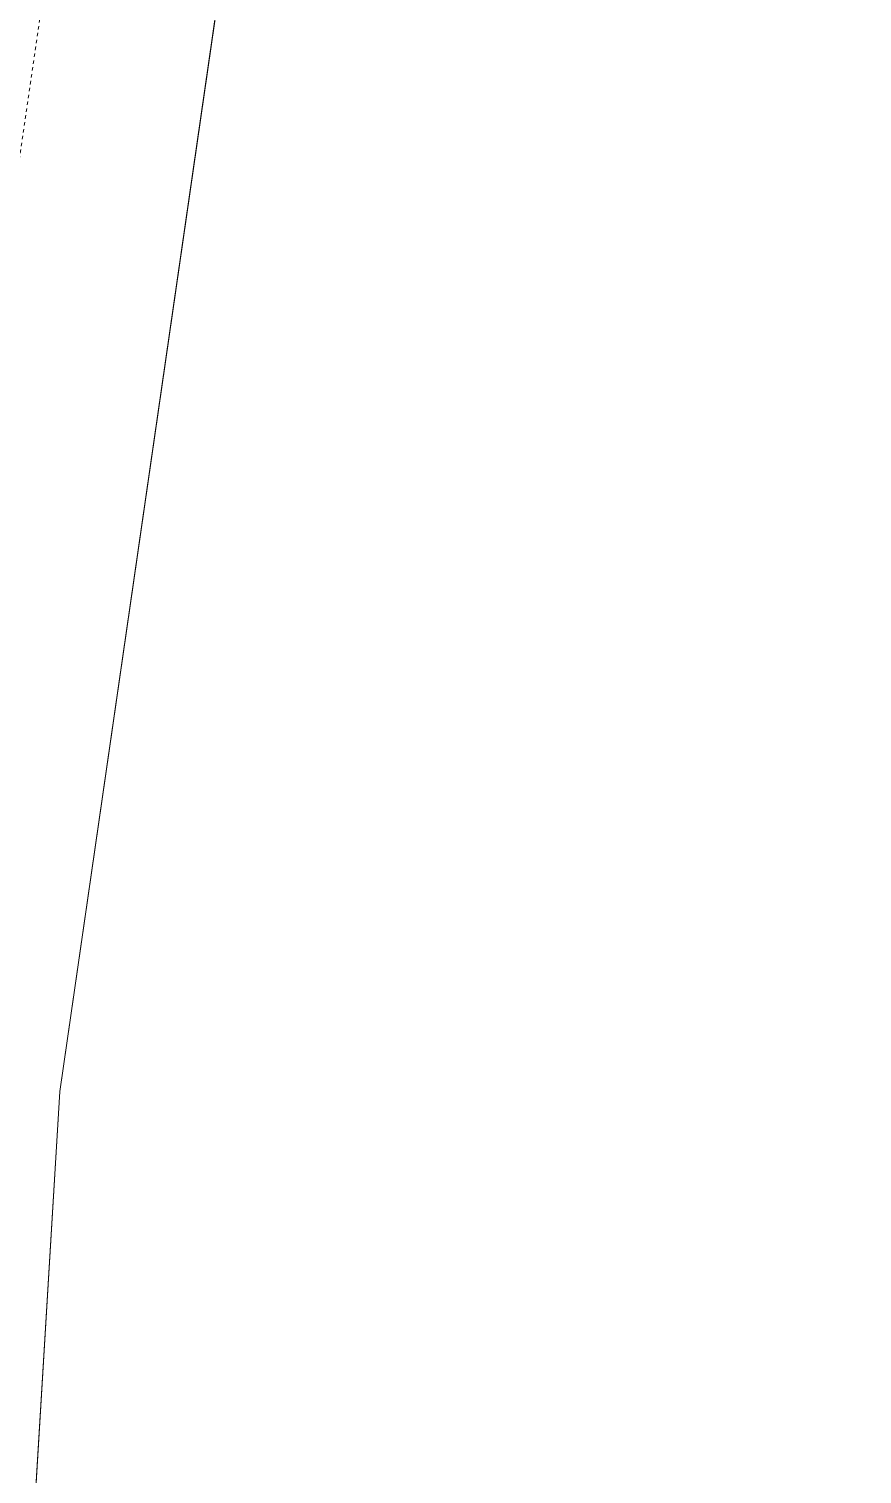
# Model space of a CAD drawing. Extents: x 274235 to 276654, y 142848 to 144425.
# Drawn here: x 275983.32 to 276007.34, y 143113.07 to 143154.73 of the extents above; entities that cross this region are included whole.
import ezdxf

# ---------------------------------------------------------------- set-up
doc = ezdxf.new("R2010")
doc.units = 0
doc.header["$LTSCALE"] = 1.5
doc.linetypes.add('IMPORT-SITE-SETBACK$0$_ACM-G-DASHED _2_', pattern=[19.049999999999997, 12.7, -6.35])
doc.layers.get('0').update_dxf_attribs({"linetype": 'CONTINUOUS', "lineweight": 0})
for name, color, linetype, lineweight in [('_ACM-A-SITE-PROP-ESMT', 10, 'CONTINUOUS', 5), ('SITE for basement_dwg', 8, 'CONTINUOUS', 5), ('SITE-SETBACK$0$_ACM-A-SITE-SETB-HIRS', 7, 'IMPORT-SITE-SETBACK$0$_ACM-G-DASHED _2_', 18), ('SITE-SETBACK$0$JZD', 250, 'CONTINUOUS', 5)]:
    doc.layers.add(name, color=color, linetype=linetype, lineweight=lineweight)

# ---------------------------------------------------------------- blocks, each defined once
blk = doc.blocks.new('SITE for basement_dwg-3947335-B1_Working')
at = {"layer": 'SITE-SETBACK$0$_ACM-A-SITE-SETB-HIRS', "flags": 128}
blk.add_lwpolyline([(-37023.91463470459, 263715.2671470642), (-36076.2802734375, 263611.0981197357), (-34553.99073028564, 263447.1474342346), (-33351.62023162842, 263319.6644172668), (-32150.31279754639, 263193.641166687), (-30948.67977142334, 263069.0291366577), (-29746.87445831299, 262945.869134903), (-28544.99013519287, 262824.1465511322), (-27343.1371383667, 262703.8973770142), (-26141.04044342041, 262584.9704475403), (-24938.88684844971, 262467.5799980164), (-23736.84187316895, 262351.5466938019), (-22534.47220611572, 262236.9253463745), (-21331.92609405518, 262123.7576560974), (-20129.56125640869, 262012.0497264862), (-18926.90003967285, 261901.661518097), (-17724.18542480469, 261792.8088874817), (-16521.37371063232, 261685.2938346863), (-15318.5064163208, 261579.3157730103), (-14115.69624328613, 261474.6874732971), (-12912.56165313721, 261371.4994449616), (-11709.5072479248, 261269.7372150421), (-10506.32364654541, 261169.4064044952), (-9303.263496398926, 261070.5292758942), (-8099.917686462403, 260972.9739532471), (-6896.307411193848, 260876.9381523132), (-5693.074333190918, 260782.3751277924), (-4489.850204467773, 260689.1338710785), (-3286.051795959473, 260597.2907352448), (-2082.344261169434, 260507.0187530518), (-878.9424438476562, 260418.0905838013), (324.7344436645508, 260330.561548233), (1528.783073425293, 260244.4705753326), (2732.499961853027, 260159.9206695557), (3936.099555969238, 260076.7009105683), (5140.072441101074, 259994.9189758301), (6343.929702758789, 259914.5645561218), (7547.812347412109, 259835.6280860901), (8751.610038757324, 259758.1387176514), (9955.658218383789, 259681.976978302), (11159.81791687012, 259607.3249492645), (12363.84727478027, 259534.1010398865), (13568.00633239746, 259462.3332386017), (14771.99244689941, 259391.9724235535), (15975.89596557617, 259323.057559967), (17179.99914550781, 259255.4532489777), (18384.36367034912, 259189.3737335205), (19588.45397949219, 259124.7284469605), (20792.56547546387, 259061.5017871857), (21996.54785919189, 258999.7224216461), (23200.68531036377, 258939.2565975189), (24404.98098754883, 258880.301027298), (25609.05311584473, 258822.7757339478), (26813.1452255249, 258766.6694774628), (28017.10730743408, 258712.0097885132), (29221.22257995605, 258658.6641368866), (30425.45924377441, 258606.8316841125), (31629.41413879395, 258556.4110527039), (32833.52474212646, 258507.4243202209), (34037.62563323975, 258459.8773460388), (35241.56587982178, 258413.7369327545), (36445.52191162109, 258369.0157032013), (37649.41534423828, 258325.7172660828), (38853.2244644165, 258283.8218154908), (40057.15087127686, 258243.3623161316), (41261.21640777588, 258204.3183364868), (42464.99897766114, 258166.8023452759), (43668.46801757812, 258130.598154068), (44872.15911102295, 258095.8073310852), (46076.03266143799, 258062.4321079254), (47279.62032318115, 258030.5837440491), (48483.13988494873, 258000.03956604), (49686.71768188477, 257971.0320262909), (50890.11476135254, 257943.3317146301), (52093.61630249023, 257917.13007164), (53296.72340393066, 257892.357542038), (54499.98604583741, 257868.9032516479), (55703.31665039062, 257846.9492149353), (56906.45600891113, 257826.4191932678), (58109.5329284668, 257807.3104171753), (59312.45415496826, 257789.607427597), (60515.28792572021, 257773.3088264465), (61718.098487854, 257758.4313926697), (62920.78508758545, 257744.958732605), (64123.44725799561, 257732.9071502686), (65325.98622131348, 257722.2600498199), (66528.67359924316, 257713.0328807831), (67730.95294189453, 257705.2948760986), (68933.32325744629, 257698.8950901031), (70135.42247772217, 257693.9833488465), (71337.5467376709, 257690.3932800293), (72539.7041091919, 257688.3070640564), (73738.61312866211, 257687.6279029846), (108727.9793167114, 257687.5601863861), (113292.6511154175, 100804.8266448975), (118869.1871032715, 51146.32468414307), (124297.3438873291, 26010.17545318604), (123861.1133728027, 26087.57217979431), (121197.571144104, 26537.27719116211), (118534.6597595215, 26965.39988327027), (115855.0497360229, 27370.20469093323), (113184.5215988159, 27752.14426231384), (110514.316734314, 28114.45109939575), (107834.1273574829, 28453.53695106507), (105150.84765625, 28769.511926651), (102476.6257858276, 29063.81293487549), (101419.2901229858, 29173.42283439636), (99332.89804077148, 29379.87087631226), (97249.84644317627, 29572.20871734619), (95386.10823059082, 29736.38119888306), (93328.860206604, 29905.79872703552), (91274.35263824463, 30066.1207447052), (89285.54340362549, 30210.98469924927), (87281.28356933594, 30350.35164070129), (85266.40961456299, 30483.23390769958), (82981.26858520508, 30624.9891204834), (52801.59803771973, 29105.12251663208), (-37024.56411743164, 33301.88865852356)], dxfattribs=at)
at = {"layer": 'SITE-SETBACK$0$JZD', "flags": 128}
blk.add_lwpolyline([(113584.6152114868, 262687.5508995056), (118284.5165023804, 101157.1293334961), (123809.7937698364, 51955.08116531372), (130771.4780273438, 19717.63085365295), (128235.5136260986, 20209.89106750488), (125625.1071472168, 20696.5152053833), (123008.1625366211, 21160.81776809692), (120384.5209655762, 21603.78606414795), (117764.3731536865, 22025.0335521698), (115127.6552886963, 22423.35870361328), (112494.4311828613, 22799.96304321289), (109864.3832321167, 23156.82119178772), (107227.9559326172, 23490.37045478821), (104584.9904937744, 23801.59814453125), (101945.3600006104, 24092.09233093262), (100915.3312454224, 24198.87142944336), (98856.86182403564, 24402.55652999878), (96800.61569976807, 24592.419298172), (94961.5506362915, 24754.41837882996), (92929.1796951294, 24921.78724098206), (90898.2380065918, 25080.27031326294), (88930.50508880615, 25223.59907913208)], dxfattribs=at)
blk = doc.blocks.new('Family - ___-3630293-B1_Working')
at = {"layer": '_ACM-A-SITE-PROP-ESMT'}
for p, q in [((730890.9953622842, 835804.3213254288), (735590.8968760505, 674273.8997659001)), ((735590.8968760503, 674273.8997659056), (741116.1742113931, 625071.8516053464))]:
    blk.add_line(p, q, dxfattribs=at)
blk = doc.blocks.new('BASEMENT20250512')
at = {"layer": '_ACM-A-SITE-PROP-ESMT'}
blk.add_blockref('Family - ___-3630293-B1_Working', (0, 0), dxfattribs=at)
at = {"layer": 'SITE for basement_dwg', "color": 250}
blk.add_blockref('SITE for basement_dwg-3947335-B1_Working', (617306.3804256108, 573116.7708000222), dxfattribs=at)
blk = doc.blocks.new('Family - ___-3630293-F5_Working')
at = {"layer": '_ACM-A-SITE-PROP-ESMT'}
for p, q in [((730890.9953622842, 835804.3213254288), (735590.8968760505, 674273.8997659001)), ((735590.8968760503, 674273.8997659056), (741116.1742113931, 625071.8516053464))]:
    blk.add_line(p, q, dxfattribs=at)
blk = doc.blocks.new('5f0512')
at = {"layer": '_ACM-A-SITE-PROP-ESMT'}
blk.add_blockref('Family - ___-3630293-F5_Working', (-1000204.123451247, -730404.565369814), dxfattribs=at)

msp = doc.modelspace()

# ---------------------------------------------------------------- block references
at = {"xscale": 0.0009999999999999994, "yscale": 0.001, "zscale": 0.001, "rotation": 350.1075696352769}
msp.add_blockref('BASEMENT20250512', (275143.7222229671, 142586.2208173259), dxfattribs=at)

# ---------------------------------------------------------------- next in the draw order: block references
msp.add_blockref('5f0512', (276254.5380815538, 143133.931731411), dxfattribs=at)

doc.saveas('drawing.dxf')
